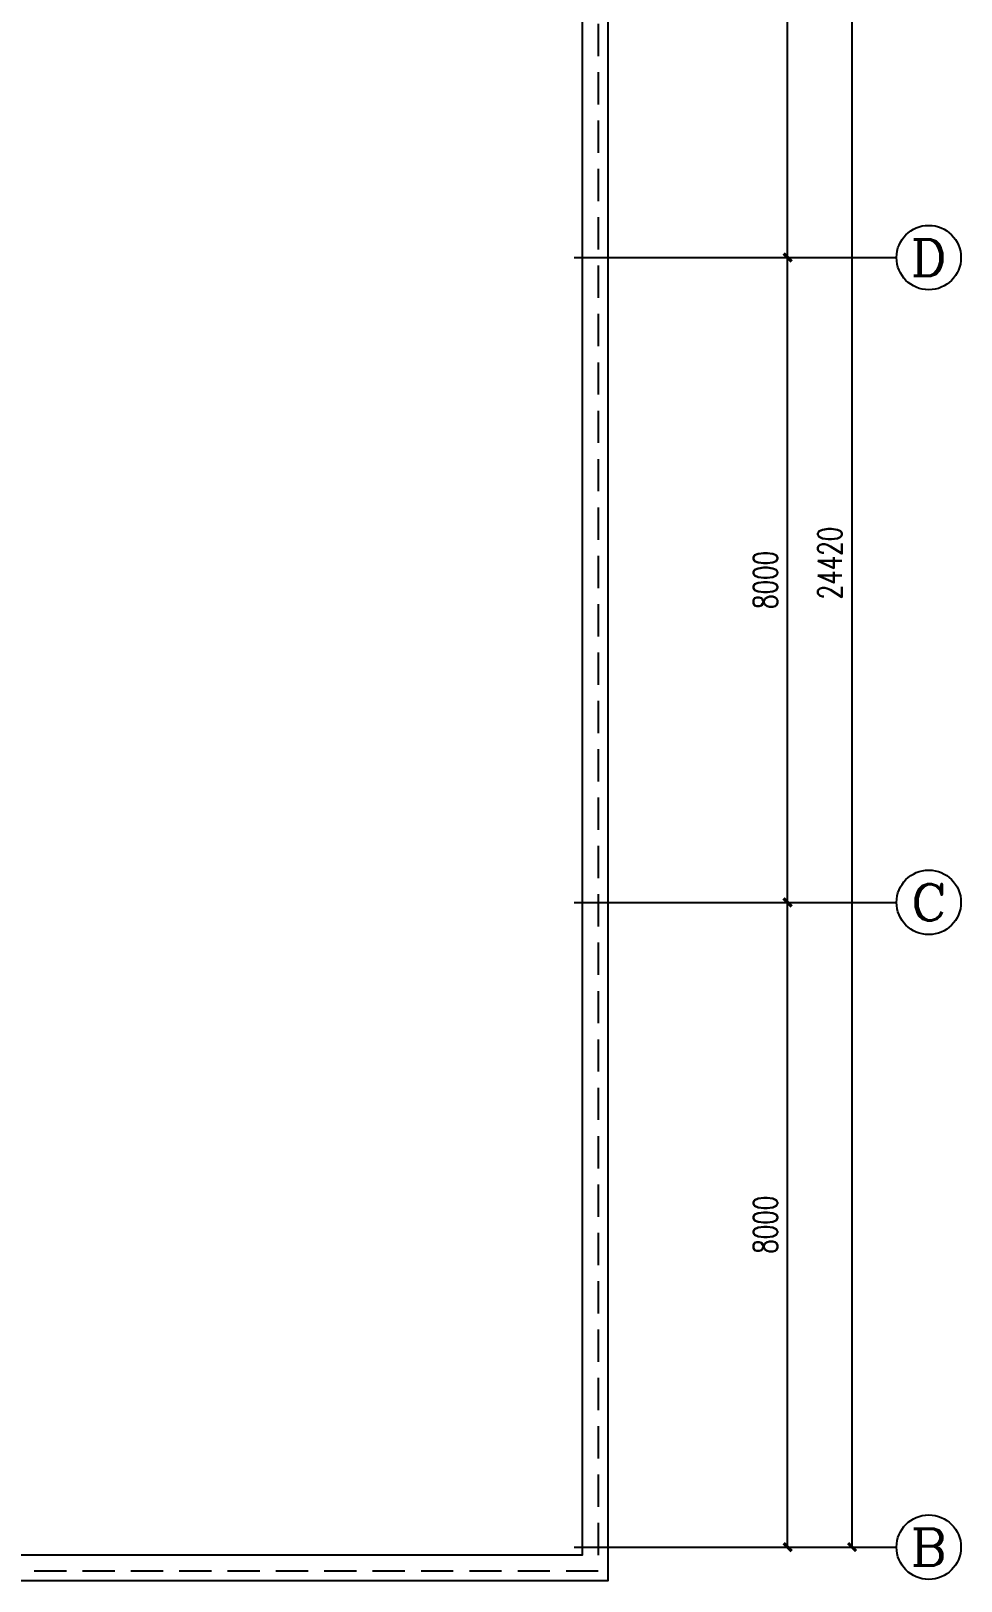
# Model space of a CAD drawing. Extents: x 1738143 to 1822243, y -608375 to -303375.
# Drawn here: x 1790479 to 1802018, y -340602 to -321371 of the extents above; entities that cross this region are included whole.
import ezdxf
from ezdxf.enums import TextEntityAlignment as Align

# ---------------------------------------------------------------- set-up
doc = ezdxf.new("R2010")
doc.units = 0
doc.header["$LTSCALE"] = 1000
doc.header["$MEASUREMENT"] = 0
doc.linetypes.add('_DASH', pattern=[0.6, 0.4, -0.2])
doc.layers.add('AXIS', color=3, linetype='Continuous')
doc.layers.add('PUB_DIM', color=3, linetype='Continuous')
doc.styles.add('_TCH_AXIS', font='COMPLEX', dxfattribs={"bigfont": 'GBCBIG'})
doc.styles.add('_TCH_DIM_T3', font='SIMPLEX', dxfattribs={"width": 0.705882, "bigfont": 'GBCBIG'})
doc.dimstyles.new('_TCH_ARCH&&100', dxfattribs={"dimtxt": 297.5, "dimasz": 100, "dimexe": 250, "dimexo": 300, "dimgap": 126.25, "dimtad": 1, "dimdec": 0, "dimzin": 0, "dimdsep": 46, "dimtxsty": '_TCH_DIM_T3', "dimblk": 'ARCHTICK', "dimcen": 0.09, "dimclrt": 7, "dimazin": 2, "dimtfac": 1, "dimtdec": 0, "dimtix": 1, "dimtmove": 2, "dimatfit": 3, "dimfxl": 30, "dimtolj": 1, "dimtzin": 0, "dimarcsym": 0})

# ---------------------------------------------------------------- blocks, each defined once
blk = doc.blocks.new('_ArchTick')
at = {"color": 0, "linetype": 'ByBlock', "const_width": 0.4}
blk.add_lwpolyline([(-0.5, -0.5), (0.5, 0.5)], dxfattribs=at)
blk = doc.blocks.new('*D398')
at = {"layer": 'Defpoints', "color": 0, "transparency": 16777216}
for p in [(1217, -100), (2549, -100), (1217, -8100)]:
    blk.add_point(p, dxfattribs=at)
at = {"layer": 'PUB_DIM', "color": 0, "lineweight": -2, "transparency": 16777216}
for p, q in [((1517, -100), (2799, -100)), ((2549, -8100), (2549, -100)), ((1517, -8100), (2799, -8100))]:
    blk.add_line(p, q, dxfattribs=at)
at = {"layer": 'PUB_DIM', "color": 0, "lineweight": -2, "transparency": 16777216, "xscale": 100, "yscale": 100, "zscale": 100}
for p, rotation in [((2549, -100), 90), ((2549, -8100), 270)]:
    blk.add_blockref('_ArchTick', p, dxfattribs=dict(at, rotation=rotation))
at = {"layer": 'PUB_DIM', "color": 7, "transparency": 16777216, "insert": (2274, -4100), "char_height": 297.5, "attachment_point": 5, "rotation": 90, "style": '_TCH_DIM_T3'}
blk.add_mtext('\\A1;8000', dxfattribs=at)
blk = doc.blocks.new('*D399')
at = {"layer": 'Defpoints', "color": 0, "transparency": 16777216}
for p in [(1217, -8100), (2549, -8100), (1217, -16100)]:
    blk.add_point(p, dxfattribs=at)
at = {"layer": 'PUB_DIM', "color": 0, "lineweight": -2, "transparency": 16777216}
for p, q in [((1517, -8100), (2799, -8100)), ((2549, -16100), (2549, -8100)), ((1517, -16100), (2799, -16100))]:
    blk.add_line(p, q, dxfattribs=at)
at = {"layer": 'PUB_DIM', "color": 0, "lineweight": -2, "transparency": 16777216, "xscale": 100, "yscale": 100, "zscale": 100}
for p, rotation in [((2549, -8100), 90), ((2549, -16100), 270)]:
    blk.add_blockref('_ArchTick', p, dxfattribs=dict(at, rotation=rotation))
at = {"layer": 'PUB_DIM', "color": 7, "transparency": 16777216, "insert": (2274, -12100), "char_height": 297.5, "attachment_point": 5, "rotation": 90, "style": '_TCH_DIM_T3'}
blk.add_mtext('\\A1;8000', dxfattribs=at)
blk = doc.blocks.new('*D400')
at = {"layer": 'Defpoints', "color": 0, "transparency": 16777216}
for p in [(1217, -16100), (2549, -16100), (1217, -24100)]:
    blk.add_point(p, dxfattribs=at)
at = {"layer": 'PUB_DIM', "color": 0, "lineweight": -2, "transparency": 16777216}
for p, q in [((1517, -16100), (2799, -16100)), ((2549, -24100), (2549, -16100)), ((1517, -24100), (2799, -24100))]:
    blk.add_line(p, q, dxfattribs=at)
at = {"layer": 'PUB_DIM', "color": 0, "lineweight": -2, "transparency": 16777216, "xscale": 100, "yscale": 100, "zscale": 100}
for p, rotation in [((2549, -16100), 90), ((2549, -24100), 270)]:
    blk.add_blockref('_ArchTick', p, dxfattribs=dict(at, rotation=rotation))
at = {"layer": 'PUB_DIM', "color": 7, "transparency": 16777216, "insert": (2274, -20100), "char_height": 297.5, "attachment_point": 5, "rotation": 90, "style": '_TCH_DIM_T3'}
blk.add_mtext('\\A1;8000', dxfattribs=at)
blk = doc.blocks.new('*D401')
at = {"layer": 'Defpoints', "color": 0, "transparency": 16777216}
for p in [(2176, 320), (3349, 320), (2176, -24100)]:
    blk.add_point(p, dxfattribs=at)
at = {"layer": 'PUB_DIM', "color": 0, "lineweight": -2, "transparency": 16777216}
for p, q in [((2476, 320), (3599, 320)), ((3349, -24100), (3349, 320)), ((2476, -24100), (3599, -24100))]:
    blk.add_line(p, q, dxfattribs=at)
at = {"layer": 'PUB_DIM', "color": 0, "lineweight": -2, "transparency": 16777216, "xscale": 100, "yscale": 100, "zscale": 100}
for p, rotation in [((3349, 320), 90), ((3349, -24100), 270)]:
    blk.add_blockref('_ArchTick', p, dxfattribs=dict(at, rotation=rotation))
at = {"layer": 'PUB_DIM', "color": 7, "transparency": 16777216, "insert": (3074, -11890), "char_height": 297.5, "attachment_point": 5, "rotation": 90, "style": '_TCH_DIM_T3'}
blk.add_mtext('\\A1;24420', dxfattribs=at)
blk = doc.blocks.new('*D495')
at = {"layer": 'Defpoints', "color": 0, "transparency": 16777216}
for p in [(1217, -100), (2549, -100), (1217, -8100)]:
    blk.add_point(p, dxfattribs=at)
at = {"layer": 'PUB_DIM', "color": 0, "lineweight": -2, "transparency": 16777216}
for p, q in [((1517, -100), (2799, -100)), ((2549, -8100), (2549, -100)), ((1517, -8100), (2799, -8100))]:
    blk.add_line(p, q, dxfattribs=at)
at = {"layer": 'PUB_DIM', "color": 0, "lineweight": -2, "transparency": 16777216, "xscale": 100, "yscale": 100, "zscale": 100}
for p, rotation in [((2549, -100), 90), ((2549, -8100), 270)]:
    blk.add_blockref('_ArchTick', p, dxfattribs=dict(at, rotation=rotation))
at = {"layer": 'PUB_DIM', "color": 7, "transparency": 16777216, "insert": (2274, -4100), "char_height": 297.5, "attachment_point": 5, "rotation": 90, "style": '_TCH_DIM_T3'}
blk.add_mtext('\\A1;8000', dxfattribs=at)
blk = doc.blocks.new('*D496')
at = {"layer": 'Defpoints', "color": 0, "transparency": 16777216}
for p in [(1217, -8100), (2549, -8100), (1217, -16100)]:
    blk.add_point(p, dxfattribs=at)
at = {"layer": 'PUB_DIM', "color": 0, "lineweight": -2, "transparency": 16777216}
for p, q in [((1517, -8100), (2799, -8100)), ((2549, -16100), (2549, -8100)), ((1517, -16100), (2799, -16100))]:
    blk.add_line(p, q, dxfattribs=at)
at = {"layer": 'PUB_DIM', "color": 0, "lineweight": -2, "transparency": 16777216, "xscale": 100, "yscale": 100, "zscale": 100}
for p, rotation in [((2549, -8100), 90), ((2549, -16100), 270)]:
    blk.add_blockref('_ArchTick', p, dxfattribs=dict(at, rotation=rotation))
at = {"layer": 'PUB_DIM', "color": 7, "transparency": 16777216, "insert": (2274, -12100), "char_height": 297.5, "attachment_point": 5, "rotation": 90, "style": '_TCH_DIM_T3'}
blk.add_mtext('\\A1;8000', dxfattribs=at)
blk = doc.blocks.new('*D497')
at = {"layer": 'Defpoints', "color": 0, "transparency": 16777216}
for p in [(1217, -16100), (2549, -16100), (1217, -24100)]:
    blk.add_point(p, dxfattribs=at)
at = {"layer": 'PUB_DIM', "color": 0, "lineweight": -2, "transparency": 16777216}
for p, q in [((1517, -16100), (2799, -16100)), ((2549, -24100), (2549, -16100)), ((1517, -24100), (2799, -24100))]:
    blk.add_line(p, q, dxfattribs=at)
at = {"layer": 'PUB_DIM', "color": 0, "lineweight": -2, "transparency": 16777216, "xscale": 100, "yscale": 100, "zscale": 100}
for p, rotation in [((2549, -16100), 90), ((2549, -24100), 270)]:
    blk.add_blockref('_ArchTick', p, dxfattribs=dict(at, rotation=rotation))
at = {"layer": 'PUB_DIM', "color": 7, "transparency": 16777216, "insert": (2274, -20100), "char_height": 297.5, "attachment_point": 5, "rotation": 90, "style": '_TCH_DIM_T3'}
blk.add_mtext('\\A1;8000', dxfattribs=at)
blk = doc.blocks.new('*D498')
at = {"layer": 'Defpoints', "color": 0, "transparency": 16777216}
for p in [(2176, 320), (3349, 320), (2176, -24100)]:
    blk.add_point(p, dxfattribs=at)
at = {"layer": 'PUB_DIM', "color": 0, "lineweight": -2, "transparency": 16777216}
for p, q in [((2476, 320), (3599, 320)), ((3349, -24100), (3349, 320)), ((2476, -24100), (3599, -24100))]:
    blk.add_line(p, q, dxfattribs=at)
at = {"layer": 'PUB_DIM', "color": 0, "lineweight": -2, "transparency": 16777216, "xscale": 100, "yscale": 100, "zscale": 100}
for p, rotation in [((3349, 320), 90), ((3349, -24100), 270)]:
    blk.add_blockref('_ArchTick', p, dxfattribs=dict(at, rotation=rotation))
at = {"layer": 'PUB_DIM', "color": 7, "transparency": 16777216, "insert": (3074, -11890), "char_height": 297.5, "attachment_point": 5, "rotation": 90, "style": '_TCH_DIM_T3'}
blk.add_mtext('\\A1;24420', dxfattribs=at)
blk = doc.blocks.new('A$C78C81BEA')
for points in [[(320, 320), (320, -24520), (-40520, -24520), (-40520, 320)], [(0, 0), (0, -24200), (-40200, -24200), (-40200, 0)]]:
    blk.add_lwpolyline(points, close=True)
at = {"linetype": '_DASH'}
blk.add_lwpolyline([(-8100, 200), (200, 200), (200, -24400), (-40400, -24400), (-40400, 200), (-16100, 200)], dxfattribs=at)
at = {"layer": 'AXIS'}
for p, q in [((-100, -8100), (3900, -8100)), ((-100, -16100), (3900, -16100)), ((-100, -24100), (3900, -24100))]:
    blk.add_line(p, q, dxfattribs=at)
for centre in [(4300, -8100), (4300, -16100), (4300, -24100)]:
    blk.add_circle(centre, 400, dxfattribs=at)
at = {"layer": 'AXIS', "color": 7, "style": '_TCH_AXIS'}
for s, width, p, p2 in [('D', 1.235294, (4073.7, -8326.3), (4526.3, -8326.3)), ('C', 1.4, (4073.7, -16326.3), (4526.3, -16326.3)), ('B', 1.235294, (4073.7, -24326.3), (4526.3, -24326.3))]:
    blk.add_text(s, height=452.5, dxfattribs=dict(at, width=width)).set_placement(p, p2, align=Align.FIT)
at = {"layer": 'PUB_DIM'}
for p1, p2, distance, picture, middle in [((2175.9, -24100), (2175.9, 320), -1172.6, '*D401', (3073.6, -11890)), ((2175.9, -24100), (2175.9, 320), -1172.6, '*D498', (3073.6, -11890)), ((1216.6, -8100), (1216.6, -100), -1332.2, '*D398', (2273.8, -4100)), ((1216.6, -8100), (1216.6, -100), -1332.2, '*D495', (2273.8, -4100)), ((1216.6, -16100), (1216.6, -8100), -1332.2, '*D399', (2273.8, -12100)), ((1216.6, -16100), (1216.6, -8100), -1332.2, '*D496', (2273.8, -12100)), ((1216.6, -24100), (1216.6, -16100), -1332.2, '*D400', (2273.8, -20100)), ((1216.6, -24100), (1216.6, -16100), -1332.2, '*D497', (2273.8, -20100))]:
    dim = blk.add_aligned_dim(p1=p1, p2=p2, distance=distance, dimstyle='_TCH_ARCH&&100', dxfattribs=at)
    dim.commit()
    dim.dimension.update_dxf_attribs({"geometry": picture, "text_midpoint": middle})

msp = doc.modelspace()

# ---------------------------------------------------------------- block references
msp.add_blockref('A$C78C81BEA', (1797317.5, -316081.9))

doc.saveas('drawing.dxf')
